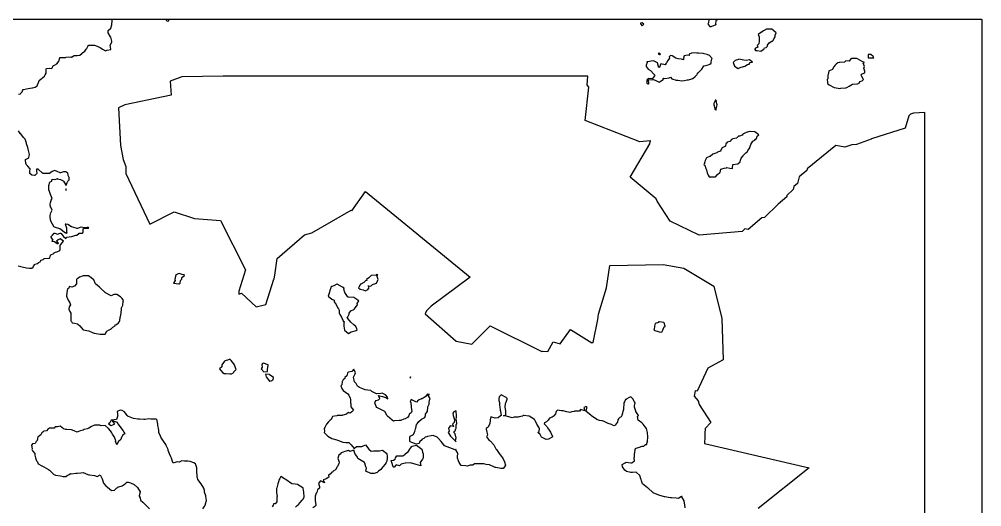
# Model space of a CAD drawing. Header units: millimetres. Extents: x 0 to 600, y 0 to 900.
# Drawn here: x 105.7 to 224, y 378.9 to 438.8 of the extents above; entities that cross this region are included whole.
import ezdxf

# ---------------------------------------------------------------- set-up
doc = ezdxf.new("R2010")
doc.units = ezdxf.units.MM
doc.layers.add('CORTE', color=1, linetype='Continuous')
doc.layers.add('GRABADO', color=5, linetype='Continuous')

msp = doc.modelspace()

# ---------------------------------------------------------------- linework, layer by layer
at = {"layer": 'CORTE'}
for points in [[(104.82, 438.82), (106.46, 438.82), (108.85, 438.82), (111.56, 438.82), (112.54, 438.82), (112.55, 438.82), (112.55, 438.82), (113.12, 438.82), (114.7, 438.82), (116.21, 438.82), (116.23, 438.82), (138.6, 438.82), (138.6, 438.82), (138.6, 438.82), (139.61, 438.82), (139.61, 438.82), (140.17, 438.82), (142.01, 438.82), (142.34, 438.82), (142.84, 438.82), (143.07, 438.82), (143.44, 438.82), (143.73, 438.82), (144.46, 438.82), (145.3, 438.82), (146.02, 438.82), (146.91, 438.82), (147.68, 438.82), (148.79, 438.82), (149.22, 438.82), (149.5, 438.82), (150.27, 438.82), (151.08, 438.82), (151.79, 438.82), (152.28, 438.82), (152.58, 438.82), (153.51, 438.82), (154.38, 438.82), (154.97, 438.82), (155.81, 438.82), (156.37, 438.82), (157.59, 438.82), (158.59, 438.82), (159.23, 438.82), (159.64, 438.82), (193.7, 438.82), (194.36, 438.82), (195.08, 438.82), (195.73, 438.82), (196.31, 438.82), (197.01, 438.82), (197.69, 438.82), (198.28, 438.82), (199.05, 438.82), (199.73, 438.82), (200.29, 438.82), (223.95, 438.82), (223.96, 438.82), (223.97, 438.82), (223.98, 438.81), (223.99, 438.81), (224, 438.8), (224, 438.8), (224.01, 438.79), (224.02, 438.78), (224.02, 438.77), (224.02, 438.76), (224.02, 438.75), (224.02, 396.79), (224.02, 396.49), (224.02, 395.54), (224.02, 395.54), (224.02, 395.03), (224.02, 392.69), (224.02, 392.34), (224.02, 392.19), (224.02, 392.1), (224.02, 391.52), (224.02, 391.15), (224.02, 390.85), (224.02, 389.85), (224.02, 389.33), (224.02, 389.11), (224.02, 388.88), (224.02, 388.09), (224.02, 387.3), (224.02, 387.22), (224.02, 328.18)], [(217.02, 351.73), (217.02, 409.97), (217.02, 410.06), (217.02, 410.94), (217.02, 411.81), (217.02, 412.07), (217.02, 412.31), (217.02, 412.88), (217.02, 413.99), (217.02, 414.32), (217.02, 414.72), (217.02, 415.37), (217.02, 415.46), (217.02, 415.63), (217.02, 416.02), (217.02, 418.6), (217.02, 419.41), (217.02, 419.41), (217.02, 420.22), (217.02, 420.54), (217.02, 427.35), (215.61, 427.29), (215.28, 427.14), (215.06, 426.95), (214.61, 425.42), (210.48, 424.11), (210.44, 424.1), (208.63, 423.44), (208.04, 423.41), (207.2, 423.11), (206.06, 423.31), (202.57, 420.46), (202.51, 420.23), (201.59, 419.45), (201.35, 418.65), (200.91, 418.26), (200.85, 417.92), (200.07, 417.15), (200.05, 416.99), (198.98, 416.09), (197.32, 414.45), (197, 414.4), (195.31, 412.97), (194.88, 413.05), (194.58, 412.72), (189.29, 412.29), (185.7, 414.01), (184.12, 416.46), (184, 416.76), (180.8, 419.43), (183.23, 423.53), (183.27, 423.78), (183.32, 423.86), (183.26, 423.89), (182, 423.77), (175.28, 426.38), (175.73, 430.49), (175.49, 430.78), (175.59, 431.82), (152.87, 431.82), (152.42, 431.82), (151.71, 431.82), (150.61, 431.82), (149.26, 431.82), (148.64, 431.82), (147.71, 431.82), (147.06, 431.82), (146.09, 431.82), (145.07, 431.82), (144.74, 431.82), (144.2, 431.82), (143.41, 431.82), (142.51, 431.82), (141.67, 431.82), (141.35, 431.82), (140.88, 431.82), (139.66, 431.82), (138.8, 431.82), (137.82, 431.82), (137.02, 431.82), (136.09, 431.82), (135.28, 431.82), (134.97, 431.82), (134.56, 431.82), (134.31, 431.82), (133.75, 431.82), (133.39, 431.82), (131.35, 431.82), (130.77, 431.82), (125.69, 431.76), (124.23, 431.23), (124.35, 429.49), (118.66, 428.31), (117.87, 427.95), (118.13, 423.29), (118.46, 421.59), (118.8, 420.71), (118.8, 419.88), (121.75, 413.63), (124.73, 415.17), (127.24, 414.34), (130.44, 414.1), (133.49, 408.03), (132.69, 405.39), (132.69, 405.03), (132.99, 405.15), (134.83, 403.5), (136, 403.75), (136.99, 406.87), (137.01, 406.94), (137.12, 407.36), (137.38, 409.44), (140.76, 412.34), (141.66, 412.58), (146.49, 415.36), (146.57, 415.26), (148.25, 417.66), (161.12, 407.13), (156.32, 403.55), (155.77, 402.99), (155.77, 402.99), (155.6, 402.6), (159.41, 399.25), (161.32, 398.91), (163.59, 401.14), (169.92, 397.98), (170.02, 398.05), (170.65, 397.97), (171.33, 399.17), (172.19, 398.92), (173.45, 400.7), (176.1, 399.04), (176.12, 399.08), (176.23, 399.08), (176.83, 401.94), (176.92, 402.57), (177.87, 405.83), (178.3, 408.54), (184.85, 408.67), (187.4, 408.25), (191.08, 406.02), (192.07, 402.06), (192.22, 396.98), (190.36, 395.96), (189.03, 393.13), (188.78, 393.14), (188.66, 392.49), (189.16, 391.94), (189.28, 391.49), (190.72, 389.26), (190.02, 388.53), (189.96, 387.92), (189.99, 387.5), (189.94, 386.7), (202.79, 383.7), (196.53, 378.68)]]:
    msp.add_lwpolyline(points, dxfattribs=at)
at = {"layer": 'GRABADO'}
for points in [[(105.6, 429.6), (105.83, 429.65), (105.93, 429.81), (105.94, 429.82), (105.94, 429.82), (105.94, 429.83), (106.04, 429.91), (106.13, 430.16), (106.13, 430.17), (106.14, 430.18), (106.14, 430.18), (106.14, 430.19), (106.15, 430.19), (106.16, 430.2), (106.17, 430.21), (106.18, 430.21), (106.19, 430.21), (106.56, 430.27), (106.76, 430.3), (107.25, 430.38), (107.32, 430.4), (107.32, 430.4), (107.62, 430.46), (107.78, 430.55), (107.89, 430.64), (107.96, 430.88), (107.96, 430.89), (107.97, 430.89), (108, 430.94), (108.12, 431.28), (108.13, 431.29), (108.13, 431.29), (108.13, 431.3), (108.14, 431.31), (108.14, 431.31), (108.38, 431.49), (108.49, 431.57), (108.6, 431.67), (108.78, 431.85), (108.85, 431.99), (108.85, 432), (109, 432.18), (108.99, 432.47), (108.99, 432.48), (108.99, 432.69), (108.99, 432.69), (109, 432.7), (109, 432.71), (109, 432.72), (109.01, 432.72), (109.01, 432.73), (109.02, 432.74), (109.03, 432.75), (109.03, 432.75), (109.04, 432.75), (109.05, 432.76), (109.34, 432.8), (109.35, 432.8), (109.69, 432.78), (109.81, 433.03), (109.86, 433.13), (109.86, 433.14), (109.87, 433.14), (109.88, 433.15), (109.89, 433.16), (109.89, 433.16), (110.01, 433.2), (110.31, 433.34), (110.47, 433.56), (110.53, 433.66), (110.66, 434.07), (110.67, 434.07), (110.67, 434.08), (110.67, 434.09), (110.68, 434.1), (110.68, 434.1), (110.69, 434.11), (110.7, 434.11), (110.7, 434.11), (110.71, 434.12), (110.73, 434.12), (111.39, 434.14), (111.42, 434.15), (112.03, 434.19), (112.04, 434.19), (112.11, 434.17), (112.44, 434.37), (112.45, 434.37), (112.46, 434.38), (112.47, 434.38), (112.82, 434.38), (113.11, 434.4), (113.39, 434.61), (113.39, 434.63), (113.39, 434.64), (113.4, 434.65), (113.41, 434.65), (113.41, 434.66), (113.43, 434.67), (113.47, 434.7), (113.76, 434.91), (113.89, 435.13), (113.9, 435.14), (113.9, 435.14), (114, 435.24), (114.14, 435.57), (114.14, 435.58), (114.15, 435.59), (114.16, 435.6), (114.17, 435.61), (114.18, 435.61), (114.19, 435.61), (114.19, 435.62), (114.28, 435.63), (114.9, 435.65), (114.91, 435.65), (114.92, 435.65), (114.93, 435.65), (115.05, 435.59), (115.63, 435.35), (115.63, 435.34), (115.92, 435.15), (116.3, 434.93), (116.46, 435.01), (116.47, 435.01), (116.93, 435.1), (116.91, 435.42), (116.87, 435.6), (116.87, 435.61), (116.87, 435.62), (116.87, 435.63), (116.88, 435.64), (116.88, 435.64), (116.88, 435.65), (116.89, 435.66), (116.9, 435.67), (116.91, 435.68), (116.91, 435.68), (116.92, 435.68), (116.92, 435.68), (117.07, 436.03), (117.08, 436.13), (116.94, 436.62), (116.94, 436.62), (116.94, 436.63), (116.94, 436.64), (116.92, 436.66), (116.92, 436.66), (116.61, 437.14), (116.61, 437.15), (116.6, 437.16), (116.6, 437.17), (116.6, 437.17), (116.6, 437.18), (116.6, 437.41), (116.6, 437.42), (116.61, 437.43), (116.61, 437.44), (116.62, 437.45), (116.62, 437.46), (116.94, 437.74), (116.94, 437.74), (116.95, 437.75), (117.05, 438.14), (117.07, 438.24), (117.1, 438.61), (117.12, 438.76), (117.12, 438.76), (117.12, 438.78), (117.13, 438.79), (117.13, 438.8), (117.14, 438.8), (117.14, 438.81), (117.15, 438.81), (117.16, 438.82), (117.17, 438.82), (117.18, 438.82), (123.76, 438.82), (123.76, 438.67), (123.74, 438.67), (123.94, 438.57), (124.08, 438.62), (124.06, 438.74), (124.06, 438.75), (124.06, 438.75), (124.06, 438.77), (124.07, 438.77), (124.07, 438.78), (124.07, 438.79), (124.08, 438.8), (124.09, 438.81), (124.1, 438.81), (124.11, 438.82), (124.12, 438.82), (124.13, 438.82), (130.72, 438.82), (130.72, 438.82), (131.35, 438.82), (133.39, 438.82), (133.75, 438.82), (134.31, 438.82), (134.56, 438.82), (134.97, 438.82), (135.28, 438.82), (136.09, 438.82), (137.02, 438.82), (137.82, 438.82), (138.8, 438.82), (139.66, 438.82), (140.88, 438.82), (141.35, 438.82), (141.67, 438.82), (142.51, 438.82), (143.41, 438.82), (144.2, 438.82), (144.74, 438.82), (145.07, 438.82), (146.09, 438.82), (147.06, 438.82), (147.71, 438.82), (148.64, 438.82), (149.26, 438.82), (150.61, 438.82), (151.71, 438.82), (152.42, 438.82), (152.87, 438.82), (190.42, 438.82), (190.43, 438.82), (190.44, 438.82), (190.45, 438.81), (190.46, 438.81), (190.46, 438.8), (190.47, 438.8), (190.48, 438.79), (190.48, 438.78), (190.48, 438.77), (190.48, 438.77), (190.48, 438.76), (190.49, 438.75), (190.48, 438.74), (190.48, 438.74), (190.42, 438.41), (190.42, 438.4), (190.35, 438.24), (190.63, 437.9), (190.96, 438.01), (191.27, 438.15), (191.28, 438.15), (191.36, 438.17), (191.35, 438.21), (191.35, 438.22), (191.34, 438.23), (191.37, 438.65), (191.37, 438.65), (191.37, 438.66), (191.38, 438.67), (191.38, 438.68), (191.39, 438.69), (191.4, 438.7), (191.41, 438.71), (191.66, 438.82), (191.66, 438.82), (191.67, 438.82), (191.68, 438.82), (191.69, 438.82), (192.04, 438.82), (192.76, 438.82), (193.4, 438.82), (194.17, 438.82), (194.93, 438.82), (195.58, 438.82), (196.43, 438.82), (197.19, 438.82), (197.8, 438.82), (223.95, 438.82), (223.96, 438.82), (223.97, 438.82), (223.98, 438.81), (223.99, 438.81), (224, 438.8), (224, 438.8), (224.01, 438.79), (224.02, 438.78), (224.02, 438.77), (224.02, 438.76), (224.02, 438.75), (224.02, 420.54), (224.02, 420.22), (224.02, 419.17), (224.02, 419.17), (224.02, 418.6), (224.02, 416.02), (224.02, 415.63), (224.02, 415.46), (224.02, 415.37), (224.02, 414.72), (224.02, 414.32), (224.02, 413.99), (224.02, 412.88), (224.02, 412.31), (224.02, 412.07), (224.02, 411.81), (224.02, 410.94), (224.02, 410.06), (224.02, 409.97), (224.02, 344.73)], [(105.55, 408.5), (105.88, 408.43), (105.88, 408.43), (106.03, 408.4), (106.58, 408.26), (106.94, 408.22), (107.24, 408.24), (107.38, 408.34), (107.44, 408.46), (107.44, 408.46), (107.58, 408.7), (107.59, 408.71), (107.6, 408.72), (107.6, 408.72), (107.61, 408.73), (107.62, 408.73), (107.63, 408.74), (107.92, 408.79), (108.05, 408.9), (108.05, 408.9), (108.06, 408.91), (108.24, 409), (108.32, 409.18), (108.33, 409.18), (108.33, 409.19), (108.34, 409.2), (108.34, 409.2), (108.35, 409.21), (108.35, 409.21), (108.36, 409.21), (108.36, 409.22), (108.61, 409.3), (108.76, 409.42), (108.76, 409.42), (108.77, 409.43), (108.79, 409.43), (109.33, 409.47), (109.4, 409.48), (109.46, 409.52), (109.53, 409.82), (109.53, 409.83), (109.54, 409.84), (109.55, 409.85), (109.55, 409.86), (109.56, 409.86), (109.56, 409.87), (109.94, 410.05), (109.94, 410.05), (109.94, 410.06), (109.94, 410.06), (109.98, 410.11), (109.99, 410.12), (110, 410.13), (110, 410.14), (110.02, 410.14), (110.43, 410.27), (110.67, 410.4), (110.71, 410.51), (110.71, 410.51), (110.72, 410.52), (110.72, 410.53), (110.72, 410.53), (110.73, 410.54), (110.7, 411.01), (110.7, 411.01), (110.7, 411.02), (110.71, 411.03), (110.71, 411.03), (110.71, 411.04), (110.71, 411.05), (110.72, 411.05), (110.72, 411.06), (110.73, 411.07), (110.77, 411.1), (111, 411.37), (111.14, 411.55), (110.73, 411.83), (110.47, 411.72), (110.25, 411.56), (110.44, 411.35), (110.45, 411.34), (110.45, 411.34), (110.46, 411.33), (110.46, 411.32), (110.46, 411.32), (110.46, 411.31), (110.46, 411.3), (110.46, 411.29), (110.46, 411.29), (110.46, 411.28), (110.45, 411.27), (110.45, 411.26), (110.44, 411.25), (110.43, 411.24), (110.42, 411.24), (110.42, 411.24), (110.41, 411.23), (110.4, 411.23), (110.39, 411.23), (110.37, 411.23), (110.35, 411.24), (110.01, 411.45), (109.79, 411.49), (109.78, 411.49), (109.77, 411.5), (109.76, 411.5), (109.75, 411.5), (109.74, 411.51), (109.73, 411.53), (109.73, 411.53), (109.73, 411.54), (109.72, 411.55), (109.72, 411.56), (109.72, 411.56), (109.72, 411.57), (109.72, 411.57), (109.73, 411.59), (109.73, 411.6), (109.73, 411.6), (109.74, 411.61), (109.75, 411.62), (109.76, 411.63), (109.84, 411.66), (109.61, 412.05), (109.6, 412.06), (109.6, 412.06), (109.6, 412.07), (109.6, 412.08), (109.6, 412.09), (109.6, 412.1), (109.6, 412.1), (109.6, 412.11), (109.61, 412.13), (109.61, 412.13), (109.61, 412.13), (109.62, 412.14), (109.78, 412.29), (109.99, 412.52), (110, 412.53), (110.01, 412.53), (110.03, 412.54), (110.05, 412.54), (110.06, 412.54), (110.39, 412.43), (110.71, 412.55), (110.72, 412.55), (110.73, 412.55), (110.74, 412.55), (110.75, 412.55), (110.77, 412.55), (110.77, 412.54), (110.78, 412.54), (110.79, 412.53), (110.79, 412.53), (111.13, 412.14), (111.42, 411.89), (111.51, 412.02), (111.52, 412.03), (111.52, 412.04), (111.53, 412.05), (111.55, 412.05), (111.55, 412.05), (112.09, 412.12), (112.1, 412.12), (112.1, 412.13), (112.12, 412.14), (112.13, 412.14), (112.13, 412.14), (112.14, 412.14), (112.28, 412.16), (112.64, 412.28), (112.64, 412.28), (112.64, 412.28), (112.78, 412.3), (112.99, 412.5), (112.99, 412.5), (113, 412.51), (113.02, 412.52), (113.03, 412.52), (113.47, 412.55), (113.51, 412.61), (113.51, 412.61), (113.51, 412.62), (113.52, 412.62), (113.54, 412.64), (113.55, 413.05), (113.55, 413.06), (113.56, 413.07), (113.56, 413.08), (113.56, 413.08), (113.57, 413.09), (113.57, 413.1), (113.58, 413.1), (113.58, 413.11), (113.59, 413.11), (113.6, 413.12), (113.61, 413.12), (113.62, 413.12), (114.18, 413.14), (114.19, 413.16), (114.2, 413.16), (114.2, 413.17), (114.21, 413.17), (114.23, 413.18), (114.17, 413.29), (114.05, 413.21), (114.05, 413.21), (114.04, 413.21), (114.03, 413.21), (114.02, 413.2), (114.01, 413.2), (113.51, 413.24), (113.51, 413.24), (113.24, 413.27), (112.85, 413.11), (112.84, 413.11), (112.82, 413.11), (112.81, 413.11), (112.8, 413.11), (112.68, 413.15), (112.1, 413.32), (112.09, 413.32), (112.09, 413.33), (112.09, 413.33), (111.66, 413.58), (111.42, 413.64), (111.36, 413.64), (111.34, 413.63), (111.5, 413.18), (111.5, 413.17), (111.5, 413.17), (111.51, 413.16), (111.51, 413.14), (111.51, 413.13), (111.51, 413.12), (111.51, 413.11), (111.51, 412.64), (111.51, 412.64), (111.52, 412.63), (111.52, 412.63), (111.53, 412.62), (111.53, 412.61), (111.53, 412.6), (111.53, 412.6), (111.53, 412.59), (111.53, 412.58), (111.53, 412.57), (111.53, 412.57), (111.53, 412.56), (111.52, 412.55), (111.52, 412.55), (111.51, 412.53), (111.5, 412.53), (111.49, 412.52), (111.49, 412.52), (111.48, 412.52), (111.46, 412.51), (111.44, 412.51), (111.44, 412.52), (111.43, 412.52), (111.4, 412.53), (111.38, 412.54), (111.37, 412.54), (111.36, 412.55), (111.36, 412.55), (110.69, 413.05), (110.68, 413.06), (110.68, 413.06), (110.67, 413.07), (110.67, 413.07), (110.01, 413.27), (110.01, 413.27), (110, 413.27), (109.99, 413.28), (109.98, 413.29), (109.98, 413.29), (109.76, 413.62), (109.59, 413.91), (109.59, 413.92), (109.59, 413.92), (109.52, 414.16), (109.52, 414.17), (109.48, 414.53), (109.48, 414.54), (109.48, 414.7), (109.48, 414.71), (109.55, 415.03), (109.55, 415.04), (109.56, 415.04), (109.56, 415.05), (109.7, 415.26), (109.74, 415.38), (109.55, 415.71), (109.55, 415.72), (109.54, 415.72), (109.54, 415.73), (109.5, 416.09), (109.5, 416.09), (109.5, 416.1), (109.5, 416.1), (109.53, 416.28), (109.53, 416.29), (109.61, 416.56), (109.61, 416.57), (109.61, 416.58), (109.74, 416.79), (109.63, 417.02), (109.63, 417.02), (109.52, 417.29), (109.35, 417.76), (109.32, 417.81), (109.32, 417.81), (109.32, 417.82), (109.32, 417.83), (109.32, 417.83), (109.32, 418.33), (109.32, 418.33), (109.32, 418.37), (109.32, 418.37), (109.32, 418.38), (109.44, 418.79), (109.44, 418.79), (109.44, 418.8), (109.45, 418.81), (109.46, 418.82), (109.46, 418.82), (109.47, 418.83), (109.67, 418.93), (109.7, 419.1), (109.71, 419.11), (109.71, 419.11), (109.71, 419.11), (109.71, 419.12), (109.72, 419.13), (109.73, 419.14), (109.74, 419.14), (109.75, 419.15), (109.76, 419.15), (109.77, 419.16), (109.78, 419.16), (110.03, 419.12), (110.34, 419.23), (110.35, 419.24), (110.37, 419.24), (110.38, 419.23), (110.75, 419.15), (110.76, 419.15), (110.77, 419.15), (110.77, 419.15), (111.1, 418.95), (111.11, 418.94), (111.12, 418.93), (111.12, 418.92), (111.13, 418.92), (111.36, 418.5), (111.43, 418.41), (111.57, 418.75), (111.66, 418.92), (111.66, 418.92), (111.67, 418.93), (111.8, 419.09), (111.8, 419.39), (111.71, 419.64), (111.7, 419.65), (111.66, 419.89), (111.4, 420.09), (111.12, 420.09), (110.76, 419.95), (110.76, 419.95), (110.75, 419.95), (110.72, 419.95), (110.71, 419.95), (110.36, 420.12), (110.04, 420.22), (109.73, 420.12), (109.41, 419.88), (109.41, 419.88), (109.4, 419.87), (109.39, 419.86), (109.38, 419.86), (109.37, 419.85), (109.36, 419.85), (109.35, 419.85), (109.35, 419.85), (108.67, 419.85), (108.67, 419.85), (108.66, 419.85), (108.65, 419.85), (108.64, 419.85), (108.6, 419.86), (108.6, 419.86), (108.59, 419.86), (108.58, 419.87), (108.58, 419.87), (108.57, 419.87), (108.57, 419.88), (108.56, 419.89), (108.56, 419.89), (108.55, 419.9), (108.55, 419.92), (108.01, 420.39), (107.94, 420.42), (107.91, 420.42), (107.8, 420.39), (107.8, 420.11), (107.85, 419.95), (107.86, 419.95), (107.86, 419.94), (107.86, 419.93), (107.86, 419.92), (107.86, 419.92), (107.85, 419.91), (107.85, 419.9), (107.85, 419.9), (107.85, 419.89), (107.84, 419.88), (107.62, 419.65), (107.61, 419.64), (107.61, 419.64), (107.61, 419.64), (107.6, 419.63), (107.58, 419.63), (107.57, 419.62), (107.25, 419.66), (107.24, 419.66), (107.23, 419.66), (107.22, 419.67), (107.21, 419.67), (107, 419.88), (107, 419.88), (106.99, 419.89), (106.99, 419.89), (106.98, 419.9), (106.98, 419.91), (106.98, 419.91), (106.98, 419.92), (106.98, 419.93), (106.98, 420.09), (106.98, 420.1), (107.02, 420.43), (106.74, 420.75), (106.57, 420.92), (106.57, 420.93), (106.56, 420.93), (106.56, 420.94), (106.56, 420.95), (106.5, 421.12), (106.5, 421.12), (106.49, 421.13), (106.43, 421.49), (106.43, 421.49), (106.43, 421.5), (106.43, 421.5), (106.43, 421.51), (106.43, 421.52), (106.44, 421.56), (106.45, 421.56), (106.45, 421.58), (106.46, 421.59), (106.47, 421.59), (106.48, 421.6), (106.49, 421.61), (106.54, 421.62), (106.87, 421.78), (106.9, 422.03), (106.9, 422.04), (106.94, 422.2), (106.86, 422.52), (106.77, 422.84), (106.76, 422.84), (106.72, 423.05), (106.56, 423.52), (106.56, 423.52), (106.56, 423.53), (106.56, 423.54), (106.56, 423.54), (106.56, 423.55), (106.56, 423.56), (106.56, 423.56), (106.57, 423.59), (106.5, 423.83), (106.42, 424.07), (106.21, 424.29), (106.21, 424.29), (105.98, 424.59), (105.82, 424.77), (105.81, 424.78), (105.58, 425.11)], [(187.56, 378.78), (187.52, 379.14), (187.48, 379.35), (187.44, 379.65), (187.15, 380.12), (187.2, 380.16), (187.14, 380.17), (187.11, 380.16), (187.03, 380.13), (186.74, 379.91), (186.43, 379.96), (185.88, 380.02), (185.75, 380), (185.04, 380.12), (185.02, 380.12), (185.02, 380.13), (184.33, 380.35), (183.64, 380.64), (183.63, 380.65), (183.61, 380.66), (183.59, 380.68), (182.99, 381.18), (182.92, 381.23), (182.32, 381.72), (182.2, 382.08), (182.14, 382.26), (182.11, 382.33), (182, 382.77), (181.55, 383.14), (181.1, 383.1), (180.87, 383.1), (180.33, 383.26), (180.13, 383.41), (179.85, 383.83), (179.8, 384.12), (180.16, 384.32), (180.3, 384.37), (180.89, 384.31), (181.04, 384.31), (181.17, 384.44), (181.34, 384.54), (181.29, 384.91), (181.34, 385.04), (181.34, 385.44), (181.37, 385.54), (181.41, 385.96), (181.44, 386.05), (181.55, 386.11), (181.94, 386.25), (182.26, 386.36), (182.47, 386.37), (182.69, 386.54), (182.83, 386.58), (182.9, 386.84), (182.95, 386.95), (182.94, 386.99), (182.97, 387.45), (182.97, 387.51), (182.94, 388.01), (182.94, 388.03), (182.89, 388.19), (182.81, 388.52), (182.63, 388.73), (182.41, 389.04), (182.22, 389.23), (181.77, 389.56), (181.69, 390.01), (181.81, 390.14), (181.51, 390.61), (181.49, 390.64), (181.5, 390.65), (181.34, 391.16), (181.34, 391.3), (181.41, 391.68), (181.34, 391.79), (181.12, 392.17), (180.87, 392.4), (180.69, 392.33), (180.4, 392.16), (180.3, 392.08), (180.23, 392.08), (180.08, 391.8), (180.02, 391.68), (180.02, 391.35), (179.96, 391.17), (179.99, 390.85), (179.88, 390.63), (179.83, 390.43), (179.76, 390.11), (179.7, 389.96), (179.54, 389.89), (179.34, 389.72), (179.27, 389.58), (179.24, 389.3), (179.02, 389.04), (178.98, 388.94), (178.8, 388.84), (178.49, 389.01), (178.08, 389.15), (177.66, 389.33), (177.39, 389.45), (177.03, 389.53), (176.68, 389.63), (176.04, 390.08), (175.97, 390.18), (175.38, 390.62), (175.48, 391.03), (175.51, 391.14), (175.35, 391.24), (175.29, 391.17), (175.09, 391.12), (175.21, 390.71), (174.67, 390.87), (174.55, 390.67), (173.95, 390.64), (173.89, 390.63), (173.63, 390.58), (173.36, 390.49), (173.23, 390.52), (172.98, 390.58), (172.54, 390.69), (172.37, 390.71), (171.87, 390.77), (171.78, 390.7), (171.71, 390.61), (171.6, 390.34), (171.4, 390.08), (171.31, 390), (171.2, 389.91), (170.89, 389.79), (170.7, 389.56), (170.63, 389.48), (170.51, 389.33), (170.25, 389.24), (170.21, 389.1), (170.53, 388.78), (170.63, 388.6), (170.76, 388.43), (170.99, 388.07), (171.23, 387.54), (171.24, 387.52), (171.23, 387.49), (171.21, 387.45), (170.76, 387.23), (170.45, 387.19), (169.91, 387.46), (169.71, 387.78), (169.46, 388.04), (169.59, 388.16), (169.64, 388.54), (169.59, 388.61), (169.32, 389.05), (169.11, 389.5), (169.08, 389.57), (169.03, 389.62), (168.37, 390.05), (168.36, 390.05), (168.35, 390.05), (167.7, 390.14), (167.64, 390.12), (167.54, 390.06), (167.13, 389.98), (167.02, 389.9), (166.52, 389.9), (166.3, 389.82), (165.58, 390.05), (165.2, 390.08), (165.2, 390.1), (165.52, 390.19), (165.52, 390.66), (165.43, 391.17), (165.43, 391.26), (165.52, 391.71), (165.52, 391.74), (165.54, 391.75), (165.67, 392.13), (165.68, 392.2), (165.56, 392.33), (164.92, 392.65), (164.68, 392.41), (164.64, 392.21), (164.64, 391.97), (164.74, 391.71), (164.74, 391.36), (164.75, 391.18), (164.81, 390.8), (164.85, 390.67), (164.95, 390.12), (164.85, 390.07), (164.55, 389.83), (164.21, 389.79), (163.68, 389.96), (163.6, 389.6), (163.6, 389.56), (163.59, 389.56), (163.54, 389.1), (163.5, 389.05), (163.33, 388.7), (163.09, 388.52), (163.07, 388.44), (163.19, 388.06), (163.27, 387.76), (163.14, 387.52), (163.39, 387.18), (163.46, 387.05), (163.56, 387), (164.04, 386.51), (164.28, 386.04), (164.32, 385.98), (164.34, 385.94), (164.67, 385.47), (164.97, 385.1), (165.1, 384.94), (165.17, 384.79), (165.36, 384.41), (165.47, 384), (165.34, 383.81), (165.16, 383.62), (164.9, 383.61), (164.29, 383.72), (164.19, 383.73), (164.1, 383.79), (163.5, 384.08), (163.1, 384.09), (162.81, 384.17), (162.28, 384.19), (162.13, 384.19), (161.65, 384.17), (161.46, 384.02), (161.13, 384.02), (160.75, 383.88), (160.54, 383.93), (160, 383.99), (159.78, 384.34), (159.69, 384.57), (159.58, 384.89), (159.55, 385.24), (159.65, 385.42), (159.34, 385.9), (159.39, 385.94), (159.36, 385.96), (159.29, 385.92), (158.63, 386.14), (157.98, 386.41), (157.9, 386.53), (157.56, 386.94), (157.21, 387.28), (157.08, 387.45), (156.57, 387.67), (156.34, 387.63), (155.89, 387.53), (155.79, 387.52), (155.58, 387.45), (155.44, 387.29), (155.23, 387.22), (155.09, 387.04), (154.94, 386.94), (154.86, 386.7), (154.49, 386.59), (153.94, 386.79), (153.74, 386.87), (153.69, 387), (153.71, 387.02), (153.72, 387.52), (153.73, 387.55), (153.75, 387.58), (154.14, 387.8), (154.29, 388.07), (154.33, 388.14), (154.42, 388.5), (154.45, 388.55), (154.45, 388.57), (154.54, 389.01), (154.6, 389.12), (154.8, 389.39), (155.14, 389.67), (155.15, 389.67), (155.53, 389.87), (155.62, 390.14), (155.63, 390.29), (155.82, 390.57), (155.86, 390.63), (155.86, 390.65), (155.93, 391.09), (155.93, 391.19), (156.06, 391.52), (156.07, 391.71), (156.12, 392.01), (156.2, 392.21), (155.93, 392.66), (156.12, 392.72), (155.9, 392.76), (155.87, 392.73), (155.82, 392.69), (155.6, 392.41), (155.2, 392.19), (155.13, 392.2), (155.05, 392.15), (154.71, 392.02), (154.51, 391.78), (153.85, 392.11), (153.76, 391.8), (153.82, 391.73), (153.87, 391.2), (153.88, 391.16), (153.95, 390.63), (153.91, 390.58), (153.86, 390.46), (153.63, 390.27), (153.6, 390.1), (153.42, 389.86), (153.13, 389.72), (152.95, 389.67), (152.59, 389.53), (152.46, 389.5), (152.41, 389.5), (151.8, 389.48), (151.71, 389.42), (151.54, 389.55), (150.97, 390.04), (150.92, 390.08), (150.87, 390.16), (150.64, 390.6), (150.29, 390.8), (149.64, 391.12), (149.56, 391.23), (149.41, 391.7), (149.46, 391.81), (149.58, 391.96), (149.86, 392.07), (150, 392.23), (149.84, 392.59), (150.35, 392.48), (150.83, 392.29), (150.98, 392.18), (150.99, 392.2), (150.98, 392.21), (150.95, 392.36), (150.72, 392.68), (150.31, 392.85), (150.12, 392.83), (149.61, 392.77), (149.04, 393.09), (148.9, 393.18), (148.85, 393.19), (148.22, 393.27), (147.92, 393.42), (147.51, 393.55), (147.27, 393.74), (147.09, 394.04), (146.89, 394.28), (146.79, 394.82), (146.79, 394.85), (146.98, 395.24), (147.03, 395.36), (146.83, 395.8), (146.58, 395.52), (146.18, 395.46), (146.08, 395.4), (146.04, 395.33), (145.94, 395), (145.7, 394.8), (145.7, 394.68), (145.52, 394.52), (145.42, 394.36), (145.37, 394.29), (145.34, 393.9), (145.2, 393.77), (145.35, 393.43), (145.42, 393.31), (145.51, 393.19), (146.09, 392.8), (146.22, 392.61), (146.37, 392.24), (146.39, 392.11), (146.42, 391.7), (146.43, 391.55), (146.46, 391.2), (146.79, 390.76), (146.56, 390.59), (146.35, 390.43), (146.17, 390.5), (145.9, 390.28), (145.48, 390.15), (145.39, 390.12), (144.77, 390.11), (144.71, 390.1), (144.43, 390.06), (144.2, 390), (144.14, 389.93), (144.04, 389.63), (143.9, 389.55), (143.69, 389.36), (143.44, 389.04), (143.27, 388.66), (143.19, 388.54), (143.23, 388.2), (143.17, 388.05), (143.43, 387.78), (143.63, 387.57), (144.1, 387.28), (144.71, 387.12), (144.79, 387.09), (144.92, 387.06), (145.48, 386.85), (145.83, 386.79), (146.19, 386.81), (146.47, 386.52), (146.86, 386.05), (147.14, 386.3), (147.54, 386.32), (147.82, 386.32), (148.26, 386.5), (148.68, 386), (148.96, 385.74), (149.25, 385.78), (149.63, 385.77), (149.96, 385.77), (150.34, 385.85), (150.88, 385.46), (150.91, 385.04), (150.91, 384.9), (150.86, 384.53), (150.78, 384.34), (150.65, 384.13), (150.39, 383.81), (150.38, 383.81), (150.38, 383.8), (150.13, 383.47), (149.85, 383.27), (149.76, 383.22), (149.67, 383.11), (149.31, 382.98), (148.92, 383.01), (148.28, 383.29), (148.39, 383.67), (148.29, 383.82), (148.17, 384.25), (148.14, 384.33), (147.5, 384.71), (147.31, 384.85), (147.21, 385.07), (147, 385.39), (146.81, 385.85), (146.34, 385.72), (146.15, 385.82), (145.71, 385.7), (145.49, 385.61), (145.27, 385.54), (145.12, 385.37), (144.98, 385.26), (144.85, 384.9), (145.01, 384.39), (144.99, 384.24), (144.84, 383.95), (144.8, 383.85), (144.78, 383.82), (144.58, 383.46), (144.27, 383.28), (144.24, 383.2), (144.11, 383.15), (143.89, 382.93), (143.72, 382.78), (143.73, 382.56), (143.42, 382.35), (143.32, 382.28), (143.03, 382.23), (143.2, 381.85), (142.71, 382.11), (142.54, 381.88), (142.46, 381.75), (142.58, 381.39), (142.58, 381.21), (142.34, 380.99), (142.26, 380.68), (142.18, 380.59), (142.06, 380.19), (142.06, 379.68), (142.13, 379.16), (142.14, 379.08), (142.04, 378.92), (141.79, 378.76)], [(128.26, 378.66), (128.4, 378.91), (128.56, 379.19), (128.6, 379.26), (128.69, 379.68), (128.69, 379.69), (128.63, 380.18), (128.61, 380.26), (128.47, 380.71), (128.47, 380.9), (128.38, 381.21), (128.04, 381.72), (127.64, 382.26), (127.56, 382.62), (127.54, 382.8), (127.53, 383.18), (127.53, 383.33), (127.52, 383.7), (127.48, 383.83), (127.34, 384.18), (127.16, 384.31), (126.69, 384.47), (126.42, 384.52), (126.01, 384.53), (125.67, 384.57), (125.33, 384.4), (125.13, 384.45), (124.67, 384.31), (124.62, 384.26), (124.56, 384.34), (124.55, 384.36), (124.38, 384.87), (124.31, 385.06), (124.16, 385.4), (124, 385.82), (123.98, 385.93), (123.86, 386.2), (123.75, 386.44), (123.72, 386.54), (123.43, 386.95), (123.17, 387.35), (123.09, 387.48), (123.05, 387.57), (122.83, 388.02), (122.85, 388.27), (122.79, 388.55), (122.73, 388.88), (122.73, 389.07), (122.63, 389.48), (122.65, 389.57), (122.51, 389.68), (122.33, 389.69), (121.85, 389.69), (121.63, 389.7), (121.15, 389.64), (120.99, 389.65), (120.45, 389.66), (120.25, 389.69), (119.74, 389.74), (119.11, 390.01), (119.03, 390), (118.98, 390.09), (118.96, 390.13), (118.63, 390.59), (118.35, 390.75), (118.09, 390.8), (117.71, 390.63), (117.75, 390.32), (117.78, 390.15), (117.81, 390.09), (117.75, 390.01), (117.62, 389.63), (117.01, 389.57), (116.99, 389.56), (116.98, 389.55), (116.81, 389.21), (116.65, 389.09), (116.99, 388.9), (117.19, 388.97), (117.43, 389.1), (117.09, 389.51), (117.74, 389.3), (117.82, 389.11), (117.85, 389.04), (118.15, 388.6), (118.44, 388.23), (118.54, 388.08), (118.66, 387.88), (118.43, 387.73), (118.33, 387.55), (118.27, 387.48), (118.16, 387.16), (117.89, 386.94), (117.84, 386.88), (117.66, 386.52), (117.53, 386.99), (117.54, 387.03), (117.39, 387.48), (117.14, 387.83), (117.05, 388), (116.92, 388.22), (116.66, 388.51), (116.26, 388.89), (115.76, 388.87), (115.58, 388.95), (115, 388.93), (114.92, 388.94), (114.58, 388.77), (114.24, 388.55), (114.17, 388.53), (114.03, 388.49), (113.66, 388.4), (113.54, 388.34), (113.15, 388.26), (112.82, 388.08), (112.44, 388.23), (112.11, 388.36), (111.53, 388.41), (111.42, 388.4), (111.12, 388.49), (110.71, 388.8), (110.4, 388.75), (110.08, 388.75), (109.98, 388.56), (109.36, 388.57), (109.31, 388.54), (109.22, 388.5), (109.03, 388.24), (108.69, 388.19), (108.57, 388.08), (108.44, 387.99), (108.33, 387.75), (107.99, 387.52), (107.96, 387.51), (107.96, 387.51), (107.9, 387.05), (107.78, 386.94), (107.62, 386.68), (107.3, 386.65), (107.21, 386.53), (107.18, 386.46), (107.25, 386.01), (107.23, 385.96), (107.32, 385.8), (107.61, 385.45), (107.61, 385.23), (107.67, 384.92), (107.81, 384.57), (107.92, 384.41), (108.02, 384.17), (108.44, 383.92), (108.69, 383.8), (109.26, 383.49), (109.39, 383.42), (109.42, 383.39), (109.54, 383.28), (109.95, 382.87), (110.06, 382.82), (110.15, 382.81), (110.75, 382.69), (111.08, 382.63), (111.41, 382.61), (111.58, 382.73), (111.8, 382.87), (111.98, 382.98), (112.12, 382.97), (112.62, 383.02), (112.81, 383.05), (113.26, 383.07), (113.52, 383.1), (114.1, 382.88), (114.23, 382.83), (114.31, 382.82), (114.92, 382.77), (115.26, 382.62), (115.63, 382.84), (115.86, 382.32), (115.97, 382.08), (116.03, 381.8), (116.34, 381.47), (116.55, 381.3), (117.01, 380.92), (117.41, 380.96), (117.63, 381.2), (117.71, 381.24), (117.77, 381.31), (118.21, 381.43), (118.34, 381.46), (118.58, 381.63), (118.79, 381.82), (118.92, 381.93), (119.08, 381.95), (119.35, 381.83), (119.8, 381.66), (120.21, 381.29), (120.53, 380.75), (120.53, 380.73), (120.53, 380.71), (120.53, 380.7), (120.43, 380.26), (120.42, 380.21), (120.53, 380.02), (120.59, 379.71), (120.86, 379.47), (121.12, 379.21), (121.2, 379.14), (121.68, 378.66)], [(139.65, 378.84), (139.86, 379.06), (139.96, 379.13), (140.02, 379.2), (140.23, 379.44), (140.47, 379.72), (140.5, 379.75), (140.54, 379.81), (140.72, 380.08), (140.73, 380.2), (140.68, 380.6), (140.68, 380.71), (140.58, 381.19), (140.58, 381.2), (140.56, 381.22), (140.23, 381.43), (139.88, 381.65), (139.62, 381.69), (139.18, 381.72), (138.48, 382.23), (138.46, 382.25), (138.3, 382.35), (137.85, 382.63), (137.7, 382.39), (137.63, 382.26), (137.56, 381.99), (137.47, 381.74), (137.43, 381.58), (137.35, 381.22), (137.31, 381.14), (137.33, 380.71), (137.31, 380.64), (137.38, 380.19), (137.36, 380.07), (137.36, 379.67), (137.37, 379.52), (137.16, 379.28), (136.94, 379.27), (136.92, 379.12), (136.78, 378.91)]]:
    msp.add_lwpolyline(points, dxfattribs=at)
for points in [[(182.4, 438.14), (182.49, 438.22), (182.25, 438.39), (182.07, 438.36), (182.06, 438.25), (182.28, 438.01), (182.4, 438.14)], [(196.88, 437.2), (196.81, 437.21), (196.82, 437.15), (196.55, 436.94), (196.67, 436.67), (196.65, 436.35), (196.67, 436.13), (196.63, 435.8), (196.42, 435.6), (196.51, 435.38), (196.21, 435.29), (196.13, 435.16), (196.13, 435.11), (196.21, 434.97), (196.39, 434.99), (196.85, 434.92), (197.01, 435.01), (197.21, 435.14), (197.31, 435.3), (197.51, 435.37), (197.66, 435.51), (197.66, 435.64), (197.87, 435.91), (198.22, 436.12), (198.3, 436.14), (198.35, 436.18), (198.5, 436.46), (198.63, 436.68), (198.64, 436.85), (198.73, 437.16), (198.22, 437.59), (197.61, 437.59), (197.57, 437.59), (197.19, 437.42), (196.88, 437.2)], [(183.65, 433.73), (183.39, 433.67), (182.97, 433.61), (182.86, 433.61), (182.89, 433.52), (182.76, 433.2), (182.74, 433.02), (183.02, 432.69), (183.28, 432.54), (183.71, 432.09), (183.84, 431.97), (183.79, 431.87), (183.72, 431.73), (183.5, 431.5), (183.01, 431.55), (182.94, 431.44), (182.86, 431.39), (182.83, 431.06), (182.82, 430.96), (182.98, 430.9), (183.04, 430.9), (183.1, 430.94), (183.06, 431.37), (183.67, 431.42), (183.96, 431.3), (184.35, 431.11), (184.62, 431.26), (184.9, 431.46), (184.84, 431.6), (185.06, 431.55), (185.58, 431.62), (185.77, 431.7), (185.92, 431.49), (186.45, 431.32), (186.66, 431.35), (187.14, 431.24), (187.42, 431.28), (187.81, 431.37), (187.95, 431.4), (188.36, 431.5), (188.44, 431.54), (188.49, 431.56), (188.8, 431.77), (189, 431.99), (189.02, 432.09), (189.17, 432.24), (189.33, 432.4), (189.43, 432.53), (189.62, 432.7), (189.79, 433.02), (189.79, 433.08), (189.89, 433.12), (190.37, 433.23), (190.57, 433.31), (190.75, 433.41), (190.76, 433.53), (190.81, 433.85), (190.86, 434.02), (190.56, 434.35), (190.24, 434.5), (189.9, 434.56), (189.75, 434.6), (189.21, 434.67), (188.97, 434.67), (188.53, 434.71), (188.32, 434.67), (188.03, 434.52), (188.04, 434.39), (187.84, 434.4), (187.44, 434.31), (187.33, 434.03), (187.33, 433.85), (187.12, 433.91), (186.69, 433.97), (186.41, 434.04), (185.96, 434.32), (185.76, 434.38), (185.58, 434.21), (185.63, 434.03), (185.43, 433.76), (185.25, 433.48), (185.2, 433.42), (185.09, 433.21), (184.55, 433.33), (184.42, 432.93), (184.4, 432.93), (184.38, 432.9), (184.28, 432.95), (184.28, 433), (184.17, 433.47), (183.65, 433.73)], [(184.5, 434.49), (184.52, 434.55), (184.36, 434.69), (184.28, 434.61), (184.24, 434.58), (184.38, 434.48), (184.5, 434.49)], [(210.07, 434.51), (210.06, 434.51), (210.05, 434.51), (210.05, 434.09), (210.75, 434.09), (210.75, 434.09), (210.69, 434.26), (210.38, 434.49), (210.07, 434.51)], [(194.79, 433.03), (194.9, 433.07), (195.2, 433.25), (195.42, 433.29), (195.56, 433.49), (195.83, 433.56), (195.45, 433.84), (195.08, 433.74), (194.76, 433.79), (194.17, 433.9), (194.1, 433.88), (193.71, 433.77), (193.47, 433.51), (193.63, 433.05), (194.09, 432.78), (194.31, 432.88), (194.74, 433), (194.79, 433.03)], [(208.01, 434.01), (207.99, 433.99), (207.94, 433.98), (207.7, 433.67), (207.31, 433.72), (207.16, 433.56), (206.58, 433.51), (206.5, 433.52), (206.33, 433.46), (206.14, 433.3), (205.94, 433.16), (205.86, 433.01), (205.78, 432.95), (205.65, 432.64), (205.24, 432.48), (205.22, 432.45), (205.21, 432.44), (205.15, 432.02), (205.11, 431.94), (205.11, 431.52), (205.01, 431.41), (205.05, 431.08), (205.05, 430.94), (205.24, 430.78), (205.86, 430.45), (205.9, 430.44), (205.92, 430.44), (206.58, 430.32), (206.69, 430.37), (207.26, 430.39), (207.3, 430.41), (207.44, 430.45), (207.71, 430.62), (207.94, 430.73), (208.14, 430.84), (208.65, 430.88), (208.75, 430.9), (208.95, 430.97), (209.02, 431.18), (209.33, 431.25), (209.45, 431.36), (209.47, 431.43), (209.29, 431.79), (209.19, 431.94), (209.23, 432.06), (209.33, 432.1), (209.65, 432.25), (209.63, 432.46), (209.51, 432.83), (209.6, 433), (209.42, 433.44), (209.6, 433.52), (209.33, 433.65), (208.75, 433.98), (208.67, 434), (208.65, 433.99), (208.01, 434.01)], [(191.23, 428.8), (191.09, 428.49), (191.09, 428.3), (191.21, 427.91), (191.22, 427.79), (191.31, 427.64), (191.36, 427.7), (191.36, 427.78), (191.46, 428.14), (191.51, 428.29), (191.37, 428.71), (191.41, 428.8), (191.29, 428.9), (191.24, 428.87), (191.23, 428.8)], [(192.07, 420.45), (192.33, 420.53), (192.62, 420.55), (192.67, 420.6), (193.05, 420.53), (193.33, 420.47), (193.34, 420.5), (193.38, 420.51), (193.43, 420.96), (194.05, 421.05), (194.31, 421.31), (194.34, 421.52), (194.43, 421.75), (194.68, 422.05), (194.68, 422.08), (194.73, 422.11), (195, 422.39), (195.22, 422.59), (195.25, 422.69), (195.41, 422.89), (195.5, 423.02), (195.51, 423.08), (195.63, 423.45), (195.77, 423.63), (195.86, 423.83), (196.12, 423.96), (196.22, 424.08), (196.31, 424.15), (196.39, 424.46), (196.61, 424.63), (196.14, 424.99), (195.53, 425.04), (195.5, 425.03), (195.07, 424.89), (194.8, 424.8), (194.64, 424.71), (194.55, 424.57), (194.25, 424.45), (194.11, 424.45), (193.86, 424.23), (193.41, 424.13), (193.35, 424.1), (193.25, 424.05), (193.05, 423.81), (192.73, 423.7), (192.63, 423.61), (192.55, 423.55), (192.5, 423.21), (192.1, 423.01), (192.08, 422.97), (192.05, 422.97), (191.89, 422.61), (191.53, 422.48), (191.44, 422.41), (191.33, 422.35), (190.96, 422.24), (190.64, 421.97), (190.6, 421.97), (190.56, 421.95), (190.17, 421.81), (190.01, 421.46), (190.01, 421.45), (189.99, 421.3), (189.88, 421.02), (189.86, 420.99), (189.98, 420.9), (190.11, 420.48), (190.19, 420.32), (190.27, 419.95), (190.39, 419.65), (190.51, 419.46), (190.61, 419.42), (190.65, 419.44), (191.28, 419.47), (191.55, 419.76), (191.83, 419.97), (191.84, 420.01), (191.93, 420.4), (192.07, 420.45)], [(111.42, 417.79), (111.43, 417.8), (111.43, 417.84), (111.42, 417.97), (111.42, 417.9), (111.42, 417.89), (111.42, 417.88), (111.4, 417.84), (111.42, 417.79)], [(117.18, 400.98), (117.47, 401.15), (117.49, 401.27), (117.65, 401.29), (117.88, 401.5), (118.02, 401.67), (118.06, 401.82), (118.1, 402.16), (118.11, 402.31), (118.2, 402.7), (118.22, 402.75), (118.24, 403.19), (118.22, 403.26), (118.31, 403.42), (118.4, 403.67), (118.42, 403.74), (118.46, 404.14), (118.5, 404.24), (118.32, 404.52), (118.12, 404.71), (117.66, 405.01), (117.32, 404.98), (116.98, 404.84), (116.27, 405.22), (116.25, 405.22), (116.23, 405.24), (116.23, 405.25), (115.69, 405.76), (115.55, 405.88), (115.07, 406.29), (114.84, 406.81), (114.18, 407.3), (113.53, 407.3), (113.09, 407.13), (112.87, 406.97), (112.77, 406.88), (112.72, 406.83), (112.72, 406.47), (112.73, 406.31), (112.48, 406.04), (112.13, 405.9), (111.83, 405.98), (111.77, 405.76), (111.61, 405.68), (111.53, 405.26), (111.52, 405.25), (111.51, 404.78), (111.69, 404.28), (111.91, 403.96), (111.97, 403.71), (111.81, 403.46), (111.77, 403.21), (111.91, 402.92), (112.01, 402.69), (112.01, 402.31), (112.04, 402.16), (112.04, 401.76), (112.09, 401.67), (112.17, 401.53), (112.46, 401.46), (112.85, 401.38), (113.11, 401.16), (113.48, 400.7), (113.52, 400.65), (113.53, 400.64), (113.55, 400.64), (114.23, 400.53), (114.75, 400.27), (114.91, 400.25), (115.61, 400.14), (115.63, 400.14), (116.25, 400.11), (116.26, 400.11), (116.43, 400.49), (116.74, 400.65), (116.89, 400.72), (116.95, 400.73), (117.18, 400.98)], [(125.69, 406.89), (125.69, 407.08), (125.95, 407.28), (125.98, 407.38), (125.97, 407.41), (125.85, 407.42), (125.33, 407.59), (125.13, 407.49), (124.88, 407.34), (124.88, 407.24), (124.83, 406.86), (124.86, 406.72), (124.69, 406.47), (124.64, 406.39), (125.32, 406.29), (125.4, 406.32), (125.46, 406.37), (125.5, 406.71), (125.69, 406.89)], [(149.64, 407.48), (149.58, 407.38), (148.95, 407.33), (148.95, 407.32), (148.66, 407.05), (148.39, 406.83), (148.41, 406.73), (148.28, 406.72), (148.05, 406.46), (147.68, 406.27), (147.65, 406.25), (147.61, 406.19), (147.44, 405.9), (147.39, 405.82), (147.58, 405.64), (147.96, 405.59), (148.24, 405.46), (148.52, 405.62), (148.72, 405.82), (148.57, 406.06), (148.91, 406.04), (149.12, 406.23), (149.6, 406.38), (149.61, 406.38), (149.76, 406.74), (149.83, 406.86), (149.66, 407.32), (149.76, 407.38), (149.64, 407.48)], [(146.04, 404.77), (145.7, 405.26), (145.58, 405.66), (145.61, 405.78), (145.42, 405.9), (144.75, 406.28), (144.75, 406.28), (144.73, 406.27), (144.37, 406.06), (144.11, 405.99), (143.99, 405.89), (143.98, 405.8), (143.86, 405.48), (143.81, 405.27), (143.76, 405.04), (143.68, 404.79), (144.11, 404.42), (144.39, 404.3), (144.41, 404.08), (144.65, 403.76), (144.83, 403.39), (144.94, 403.24), (145, 403.09), (145, 402.69), (145.09, 402.52), (145.31, 402.19), (145.52, 401.75), (145.68, 401.62), (145.58, 401.56), (145.58, 401.12), (145.58, 401.09), (145.66, 400.62), (146.16, 400.19), (146.48, 400.39), (146.83, 400.47), (147, 400.52), (147.21, 400.63), (147.2, 400.77), (147.05, 401.06), (146.8, 401.28), (146.43, 401.58), (146.1, 402.03), (145.95, 402.15), (146.06, 402.25), (146.1, 402.27), (146.26, 402.56), (146.26, 402.7), (146.44, 403), (146.82, 403.16), (146.88, 403.19), (146.89, 403.23), (147.1, 403.54), (147.26, 403.74), (147.24, 403.91), (147.42, 404.22), (146.83, 404.62), (146.17, 404.67), (146.13, 404.68), (146.04, 404.71), (146.04, 404.77)], [(184.99, 401.01), (185.09, 401.06), (185.09, 401.1), (184.99, 401.53), (184.94, 401.56), (184.35, 401.65), (184.29, 401.65), (184.28, 401.57), (183.88, 401.45), (183.79, 401.11), (183.8, 401.07), (183.74, 400.74), (183.71, 400.63), (184.37, 400.39), (184.7, 400.37), (184.81, 400.61), (184.85, 400.72), (184.99, 401.01)], [(131.74, 396.87), (131.56, 397.04), (131.42, 396.98), (131, 396.86), (130.95, 396.82), (130.92, 396.82), (130.72, 396.52), (130.6, 396.37), (130.6, 396.11), (130.32, 395.86), (130.67, 395.42), (130.89, 395.29), (131.06, 395.29), (131.57, 395.25), (131.79, 395.25), (132.06, 395.41), (132.08, 395.48), (132.21, 395.67), (132.34, 395.78), (132.32, 395.86), (132.2, 396.21), (132.13, 396.37), (132.08, 396.46), (131.74, 396.87)], [(135.43, 395.88), (135.77, 395.5), (136.2, 395.54), (136.2, 395.89), (136.23, 395.99), (136.28, 396.35), (135.73, 396.54), (135.57, 396.5), (135.52, 396.39), (135.56, 396.05), (135.43, 395.88)], [(136.42, 394.37), (136.45, 394.34), (136.48, 394.35), (136.64, 394.38), (136.88, 394.5), (136.94, 394.8), (136.41, 395.15), (135.94, 395.2), (136.04, 394.87), (136.32, 394.49), (136.42, 394.37)], [(153.81, 394.83), (153.83, 394.84), (153.8, 394.87), (153.76, 394.83), (153.71, 394.81), (153.77, 394.74), (153.81, 394.83)], [(159.39, 386.9), (159.33, 386.97), (159.38, 387.43), (159.37, 387.5), (159.29, 387.89), (159.11, 388.02), (159.2, 388.17), (159.29, 388.22), (159.35, 388.53), (159.38, 388.58), (159.42, 389), (159.48, 389.1), (159.45, 389.46), (159.39, 389.59), (159.44, 390.02), (159.46, 390.13), (159.38, 390.6), (159.42, 390.64), (159.35, 390.7), (159.28, 390.66), (159.1, 390.59), (159.01, 390.43), (159.05, 390.14), (159.12, 389.86), (159.18, 389.61), (159.14, 389.27), (158.95, 389.07), (159.06, 388.76), (158.68, 388.86), (158.52, 388.67), (158.46, 388.55), (158.53, 388.18), (158.41, 388.03), (158.71, 387.57), (158.72, 387.57), (158.73, 387.55), (159.24, 387.05), (159.38, 386.9), (159.39, 386.9)], [(151.41, 384.59), (151.69, 384.63), (151.92, 384.75), (151.95, 384.93), (152.1, 385.18), (152.41, 385.16), (152.83, 385.16), (153.07, 385.35), (153.17, 385.37), (153.15, 385.47), (153.51, 385.65), (153.69, 385.99), (153.71, 386.01), (153.73, 386.05), (153.97, 386.37), (154.51, 386.46), (155.18, 385.99), (155.26, 385.63), (155.35, 385.43), (155.33, 385.36), (155.33, 384.88), (155.29, 384.82), (155.25, 384.75), (155.06, 384.49), (154.99, 384.36), (155.04, 383.92), (154.47, 384.11), (153.79, 384.3), (153.15, 384.27), (153.11, 384.27), (152.65, 384.16), (152.43, 383.94), (152.02, 384.08), (151.76, 383.78), (151.73, 383.78), (151.7, 383.77), (151.66, 383.8), (151.64, 383.83), (151.48, 384.36), (151.41, 384.59)]]:
    msp.add_lwpolyline(points, close=True, dxfattribs=at)

doc.saveas('drawing.dxf')
